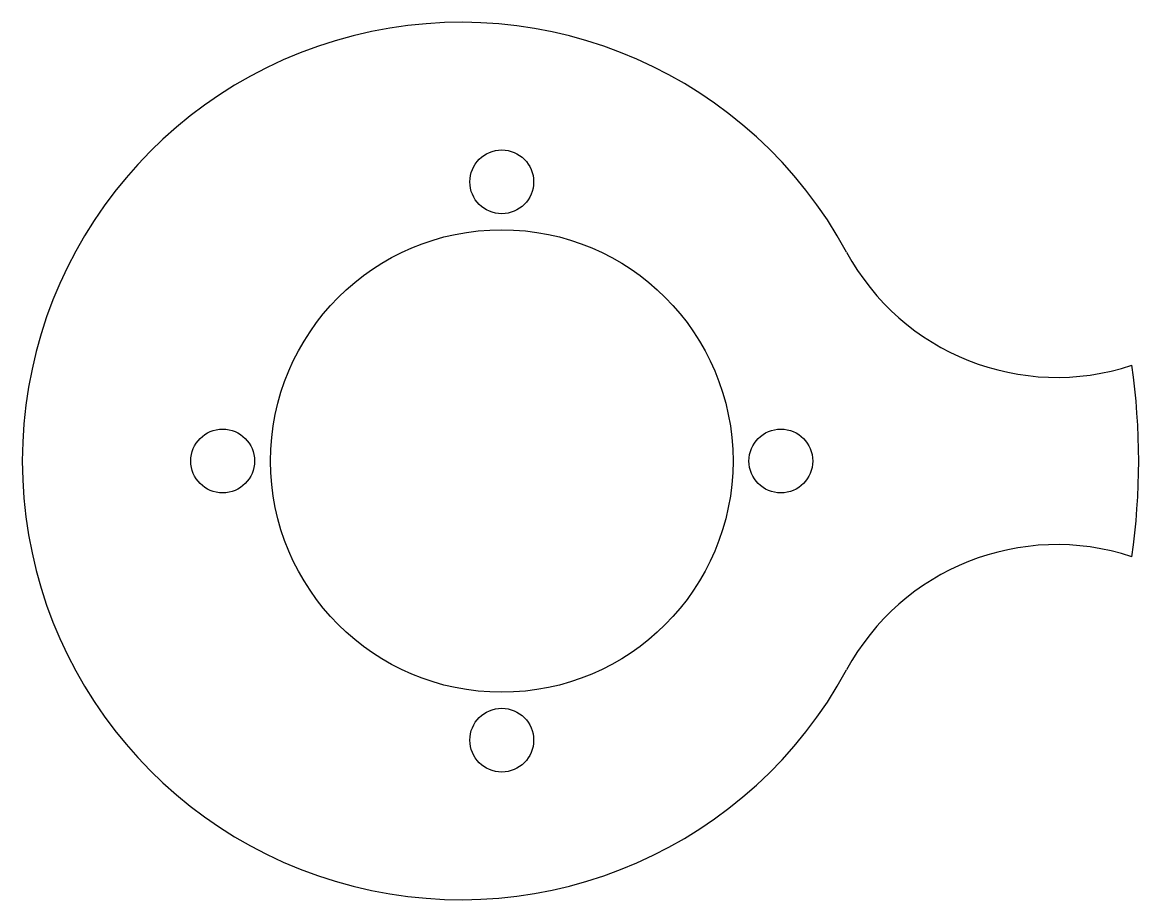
# Model space of a CAD drawing. Extents: x -27.5 to 42.5, y -27.5 to 27.5.
import ezdxf

# ---------------------------------------------------------------- set-up
doc = ezdxf.new("R2010")
doc.units = 0
doc.header["$MEASUREMENT"] = 0
doc.layers.add('VISIBLE', color=7, linetype='CONTINUOUS')

msp = doc.modelspace()

# ---------------------------------------------------------------- linework, layer by layer
at = {"layer": 'VISIBLE'}
for centre, radius in [((2.563, 17.5), 2), ((2.563, 0), 14.5), ((-14.937, 0), 2), ((20.063, 0), 2), ((2.563, -17.5), 2)]:
    msp.add_circle(centre, radius, dxfattribs=at)
for centre, radius, start, end in [((0, 0), 27.5, 28.44443, 331.55557), ((37.369, 20.243), 15, 208.44443, 288.28018), ((0, 0), 42.5, 351.88407, 8.11593), ((37.369, -20.243), 15, 71.71982, 151.55557)]:
    msp.add_arc(centre, radius, start, end, dxfattribs=at)

doc.saveas('drawing.dxf')
